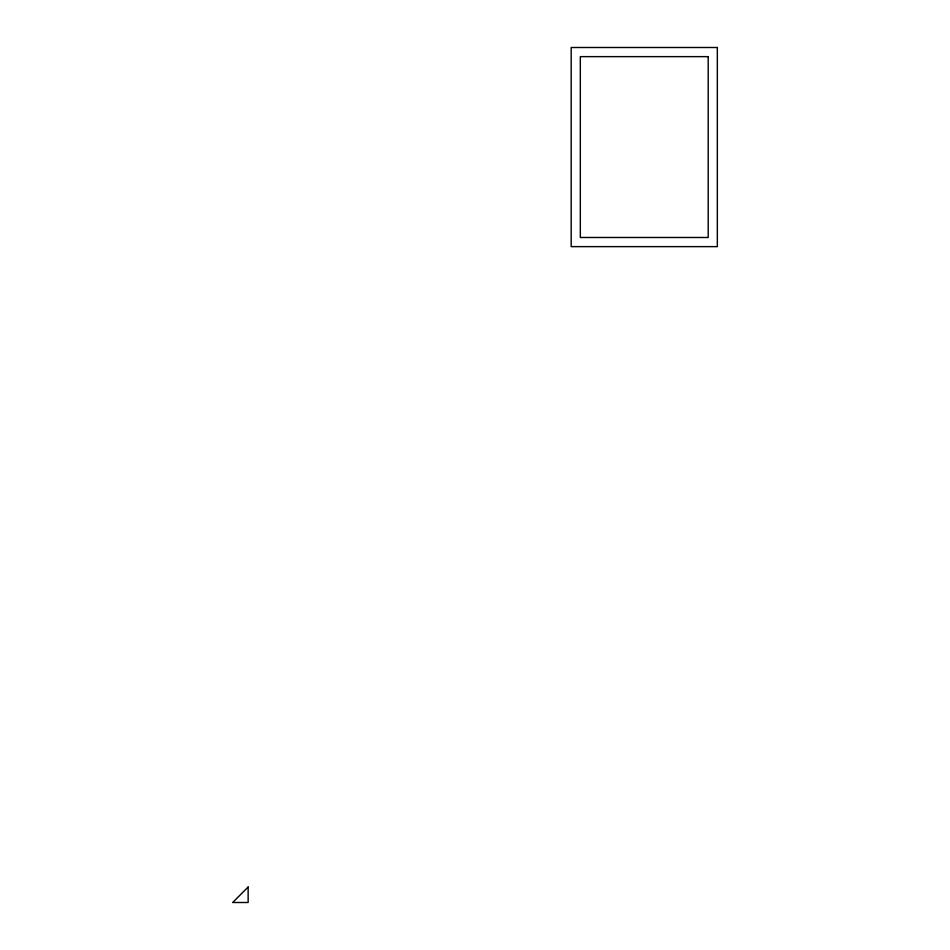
<?xml version="1.0" encoding="UTF-8"?>
<svg xmlns="http://www.w3.org/2000/svg" width="950" height="950" viewBox="0 0 950 950"><rect width="100%" height="100%" fill="white"/><g stroke="black" fill="none" stroke-linecap="round" stroke-linejoin="round"><path stroke-width="1.43" d="M248.14 887.027L232.667 902.5L248.14 902.5L248.14 887.027M717.333 47.5L571.188 47.5L571.188 246.632L717.333 246.632L717.333 47.5M708.201 56.632L580.319 56.632L580.319 237.488L708.201 237.488L708.201 56.632"/></g></svg>
